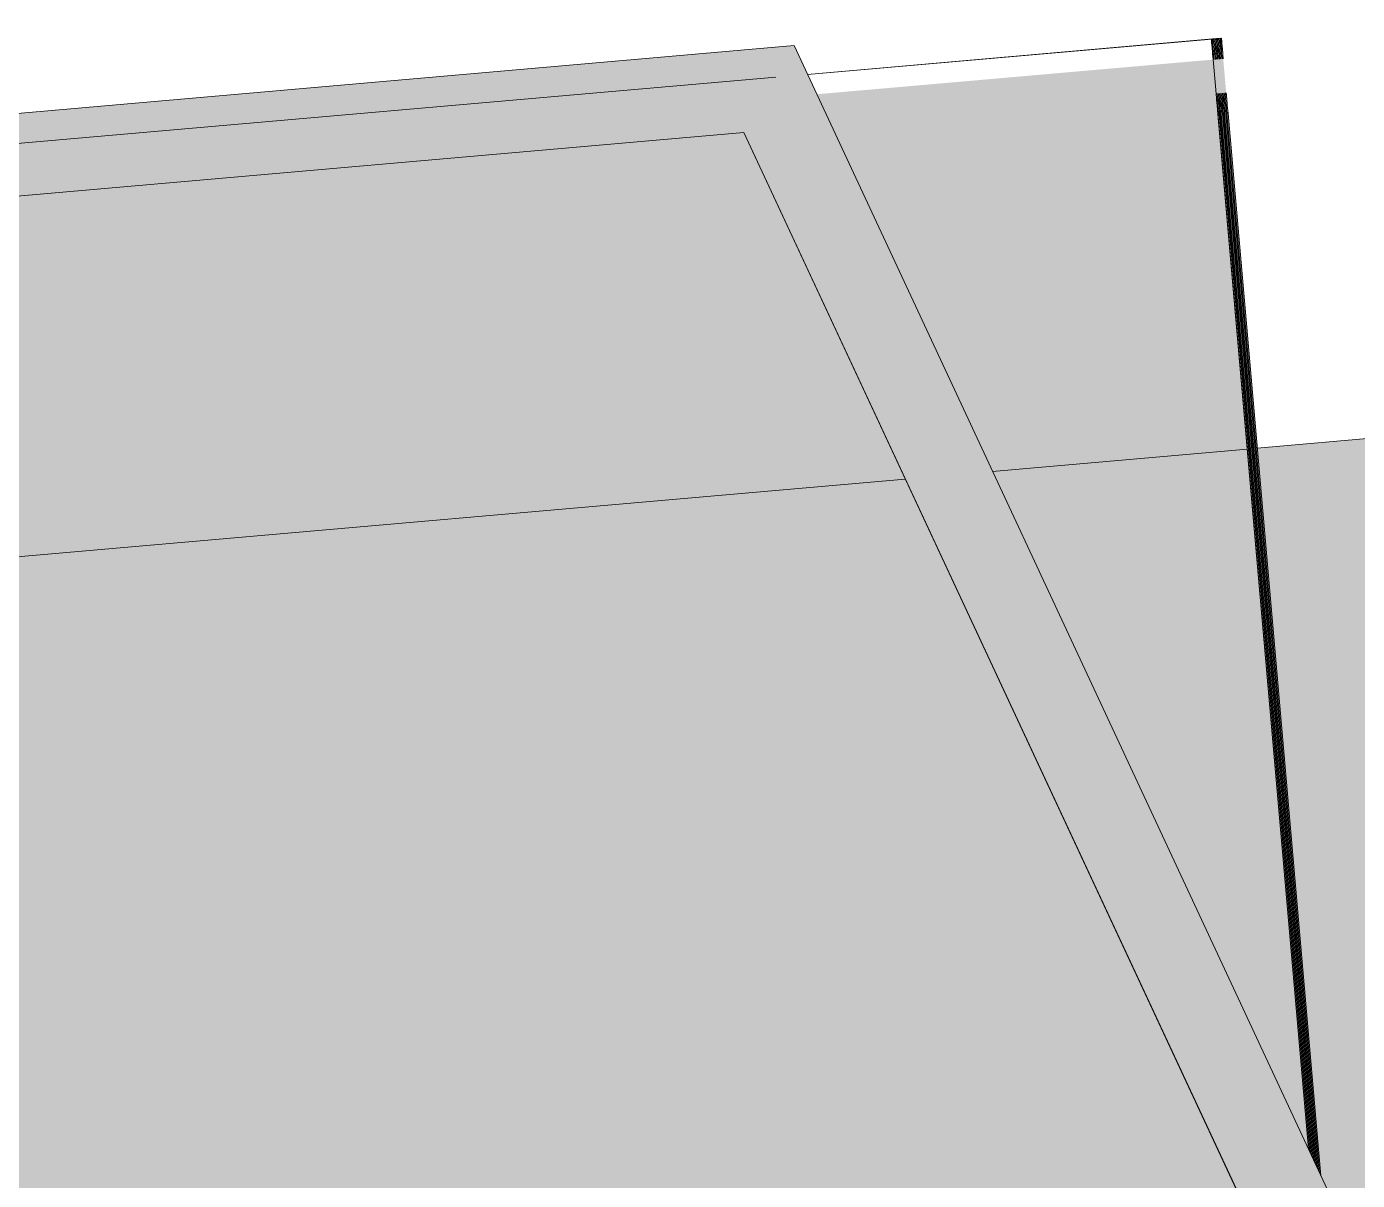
# Model space of a CAD drawing. Header units: millimetres. Extents: x 632 to 546626, y -3890 to 22200.
# Drawn here: x 370700.48 to 370748.99, y 16875.94 to 16917.98 of the extents above; entities that cross this region are included whole.
import ezdxf

# ---------------------------------------------------------------- set-up
doc = ezdxf.new("R2010")
doc.units = ezdxf.units.MM
doc.layers.add('A-270-M_ROOF', color=132, linetype='Continuous', lineweight=13)
doc.layers.add('A-770-ME_FFE_SA', color=91, linetype='Continuous', lineweight=13)

# ---------------------------------------------------------------- blocks, each defined once
blk = doc.blocks.new('Static Line_Sayfa_Metal Deck_Pan Mount - Up to 15 _ pitch - Max 2 Users-1845874-S6_501-SECTION A6')
at = {"layer": 'A-770-ME_FFE_SA', "lineweight": 5, "transparency": 33554432}
for points in [[(4548485.55, 16846.463), (4548530.379, 16850.385), (4548544.175, 16901.871), (4548684.179, 16914.12), (4548706.706, 16865.811), (4548751.534, 16869.733), (4548751.273, 16872.722), (4548708.537, 16868.983), (4548686.01, 16917.291), (4548541.814, 16904.65), (4548528.025, 16853.19), (4548485.289, 16849.451), (4548485.518, 16846.834)], [(4548506.273, 16851.037), (4548705.512, 16868.468), (4548701.285, 16916.782), (4548502.046, 16899.351), (4548504.112, 16875.742)], [(4548506.314, 16851.04), (4548705.553, 16868.471), (4548701.326, 16916.786), (4548502.087, 16899.355), (4548504.153, 16875.742)], [(4548506.355, 16851.044), (4548705.594, 16868.475), (4548701.367, 16916.789), (4548502.128, 16899.358), (4548504.194, 16875.742)], [(4548506.396, 16851.047), (4548705.635, 16868.479), (4548701.408, 16916.793), (4548502.169, 16899.362), (4548504.236, 16875.742)], [(4548506.437, 16851.051), (4548705.676, 16868.482), (4548701.449, 16916.797), (4548502.21, 16899.366), (4548504.277, 16875.742)], [(4548506.478, 16851.055), (4548705.717, 16868.486), (4548701.49, 16916.8), (4548502.251, 16899.369), (4548504.318, 16875.742)], [(4548506.519, 16851.058), (4548705.758, 16868.489), (4548701.531, 16916.804), (4548502.292, 16899.373), (4548504.359, 16875.742)], [(4548506.56, 16851.062), (4548705.799, 16868.493), (4548701.572, 16916.807), (4548502.333, 16899.376), (4548504.401, 16875.742)], [(4548506.601, 16851.065), (4548705.84, 16868.497), (4548701.613, 16916.811), (4548502.374, 16899.38), (4548504.442, 16875.742)], [(4548506.642, 16851.069), (4548705.881, 16868.5), (4548701.654, 16916.815), (4548502.415, 16899.383), (4548504.483, 16875.742)], [(4548506.449, 16849.044), (4548705.688, 16866.476), (4548701.461, 16914.79), (4548502.222, 16897.359), (4548504.113, 16875.742)], [(4548506.49, 16849.048), (4548705.729, 16866.479), (4548701.502, 16914.794), (4548502.263, 16897.362), (4548504.154, 16875.742)], [(4548506.531, 16849.052), (4548705.77, 16866.483), (4548701.543, 16914.797), (4548502.304, 16897.366), (4548504.195, 16875.742)], [(4548506.572, 16849.055), (4548705.811, 16866.486), (4548701.584, 16914.801), (4548502.345, 16897.37), (4548504.237, 16875.742)], [(4548506.613, 16849.059), (4548705.852, 16866.49), (4548701.624, 16914.804), (4548502.386, 16897.373), (4548504.278, 16875.742)], [(4548506.654, 16849.062), (4548705.893, 16866.494), (4548701.665, 16914.808), (4548502.427, 16897.377), (4548504.319, 16875.742)], [(4548506.695, 16849.066), (4548705.934, 16866.497), (4548701.706, 16914.812), (4548502.468, 16897.38), (4548504.361, 16875.742)], [(4548506.736, 16849.07), (4548705.975, 16866.501), (4548701.747, 16914.815), (4548502.509, 16897.384), (4548504.402, 16875.742)], [(4548506.777, 16849.073), (4548706.015, 16866.504), (4548701.788, 16914.819), (4548502.55, 16897.388), (4548504.443, 16875.742)], [(4548506.818, 16849.077), (4548706.056, 16866.508), (4548701.829, 16914.822), (4548502.59, 16897.391), (4548504.485, 16875.742)]]:
    blk.add_hatch(color=256, dxfattribs=at).paths.add_polyline_path(points)
at = {"layer": 'A-770-ME_FFE_SA', "lineweight": 5}
for p, q in [((4548686.01, 16917.291), (4548541.821, 16904.676)), ((4548635.833, 16912.901), (4548686.01, 16917.291)), ((4548708.537, 16868.983), (4548686.01, 16917.291)), ((4548686.014, 16917.291), (4548708.541, 16868.983)), ((4548701.589, 16917.562), (4548686.499, 16916.242)), ((4548701.548, 16917.559), (4548686.499, 16916.242)), ((4548701.507, 16917.555), (4548686.499, 16916.242)), ((4548701.466, 16917.551), (4548686.499, 16916.242)), ((4548701.425, 16917.548), (4548686.499, 16916.242)), ((4548701.384, 16917.544), (4548686.499, 16916.242)), ((4548701.343, 16917.541), (4548686.499, 16916.242)), ((4548701.302, 16917.537), (4548686.499, 16916.242)), ((4548701.261, 16917.534), (4548686.499, 16916.242)), ((4548701.22, 16917.53), (4548686.499, 16916.242)), ((4548701.285, 16916.782), (4548704.758, 16877.087)), ((4548685.346, 16916.141), (4548542.674, 16903.659)), ((4548685.346, 16916.141), (4548635.969, 16911.821)), ((4548685.346, 16916.141), (4548636.01, 16911.825)), ((4548685.346, 16916.141), (4548636.051, 16911.828)), ((4548685.346, 16916.141), (4548636.092, 16911.832)), ((4548685.346, 16916.141), (4548636.133, 16911.836)), ((4548685.346, 16916.141), (4548636.174, 16911.839)), ((4548685.346, 16916.141), (4548636.215, 16911.843)), ((4548685.346, 16916.141), (4548636.256, 16911.846)), ((4548685.346, 16916.141), (4548636.297, 16911.85)), ((4548704.758, 16877.087), (4548701.459, 16914.79)), ((4548704.76, 16877.083), (4548701.461, 16914.79)), ((4548701.461, 16914.79), (4548704.76, 16877.083)), ((4548701.501, 16914.79), (4548704.809, 16876.978)), ((4548704.809, 16876.978), (4548701.501, 16914.79)), ((4548704.81, 16876.974), (4548701.502, 16914.79)), ((4548701.502, 16914.79), (4548704.81, 16876.974)), ((4548701.542, 16914.794), (4548704.86, 16876.869)), ((4548704.86, 16876.869), (4548701.542, 16914.794)), ((4548704.861, 16876.865), (4548701.543, 16914.794)), ((4548701.543, 16914.794), (4548704.861, 16876.865)), ((4548701.583, 16914.797), (4548704.91, 16876.76)), ((4548704.91, 16876.76), (4548701.583, 16914.797)), ((4548704.912, 16876.756), (4548701.584, 16914.797)), ((4548701.584, 16914.797), (4548704.912, 16876.756)), ((4548701.624, 16914.801), (4548704.961, 16876.651)), ((4548704.961, 16876.651), (4548701.624, 16914.801)), ((4548704.963, 16876.647), (4548701.625, 16914.801)), ((4548701.625, 16914.801), (4548704.963, 16876.647)), ((4548701.665, 16914.804), (4548705.012, 16876.542)), ((4548705.012, 16876.542), (4548701.665, 16914.804)), ((4548705.014, 16876.538), (4548701.666, 16914.804)), ((4548701.666, 16914.804), (4548705.014, 16876.538)), ((4548701.706, 16914.808), (4548705.063, 16876.433)), ((4548705.063, 16876.433), (4548701.706, 16914.808)), ((4548705.065, 16876.429), (4548701.707, 16914.808)), ((4548701.707, 16914.808), (4548705.065, 16876.429)), ((4548701.747, 16914.812), (4548705.114, 16876.324)), ((4548705.114, 16876.323), (4548701.747, 16914.812)), ((4548705.115, 16876.32), (4548701.748, 16914.812)), ((4548701.748, 16914.812), (4548705.115, 16876.32)), ((4548701.788, 16914.815), (4548705.165, 16876.214)), ((4548705.165, 16876.214), (4548701.788, 16914.815)), ((4548705.166, 16876.211), (4548701.789, 16914.815)), ((4548701.789, 16914.815), (4548705.166, 16876.211)), ((4548701.829, 16914.819), (4548705.215, 16876.105)), ((4548705.215, 16876.105), (4548701.829, 16914.819)), ((4548705.217, 16876.102), (4548701.83, 16914.819)), ((4548701.83, 16914.819), (4548705.217, 16876.102)), ((4548544.175, 16901.871), (4548684.179, 16914.12)), ((4548684.179, 16914.12), (4548544.179, 16901.871)), ((4548684.179, 16914.12), (4548706.706, 16865.811)), ((4548706.709, 16865.812), (4548684.183, 16914.12))]:
    blk.add_line(p, q, dxfattribs=at)
for centre, start_param, end_param in [((4548701.307, 16916.534), 0, 1.318652), ((4548701.308, 16916.534), 5.84364, 6.283207), ((4548701.308, 16916.534), 4.964548, 5.843675), ((4548701.348, 16916.537), 0, 0.43958), ((4548701.349, 16916.537), 5.84364, 6.283325), ((4548701.348, 16916.537), 0.439546, 1.318652), ((4548701.349, 16916.537), 4.964548, 5.843557), ((4548701.389, 16916.541), 0, 0.43958), ((4548701.39, 16916.541), 5.84364, 6.283152), ((4548701.389, 16916.541), 0.439546, 1.318619), ((4548701.39, 16916.541), 4.964548, 5.843508), ((4548701.43, 16916.545), 0, 0.43958), ((4548701.431, 16916.545), 5.84364, 6.283152), ((4548701.43, 16916.545), 0.439546, 0.659351), ((4548701.431, 16916.545), 4.964548, 5.843508), ((4548701.43, 16916.545), 0.659318, 0.879041), ((4548701.43, 16916.545), 0.879091, 1.098889), ((4548701.471, 16916.548), 0, 0.43958), ((4548701.472, 16916.548), 5.84364, 6.283207), ((4548701.471, 16916.548), 0.439546, 1.318644), ((4548701.472, 16916.548), 4.964548, 5.843675), ((4548701.512, 16916.552), 0, 0.439512), ((4548701.513, 16916.552), 5.84364, 6.283077), ((4548701.512, 16916.552), 0.439546, 1.31864), ((4548701.513, 16916.552), 4.964548, 5.843675), ((4548701.553, 16916.555), 0, 0.439444), ((4548701.554, 16916.555), 5.84364, 6.283282), ((4548701.553, 16916.555), 0.439546, 0.65945), ((4548701.554, 16916.555), 4.964548, 5.843599), ((4548701.553, 16916.555), 0.659318, 0.879039), ((4548701.553, 16916.555), 0.879091, 1.098887), ((4548701.594, 16916.559), 0, 0.439405), ((4548701.595, 16916.559), 5.84364, 6.283152), ((4548701.594, 16916.559), 0.439546, 1.318673), ((4548701.595, 16916.559), 4.964548, 5.843599), ((4548701.635, 16916.562), 0, 0.43958), ((4548701.636, 16916.563), 5.84364, 6.283152), ((4548701.635, 16916.562), 0.439546, 1.318652), ((4548701.636, 16916.563), 4.964548, 5.843675), ((4548701.676, 16916.566), 0, 0.43958), ((4548701.677, 16916.566), 5.84364, 6.283152), ((4548701.676, 16916.566), 0.439546, 1.098896), ((4548701.677, 16916.566), 4.964548, 5.843599), ((4548701.43, 16916.545), 1.098864, 1.318639), ((4548701.553, 16916.555), 1.098864, 1.318678), ((4548701.676, 16916.566), 1.098864, 1.318633), ((4548701.481, 16914.541), 6.283089, 7.601822), ((4548701.482, 16914.541), 4.964548, 6.283185), ((4548701.522, 16914.545), 6.283127, 6.722731), ((4548701.523, 16914.545), 5.843767, 6.283185), ((4548701.522, 16914.545), 0.439511, 1.318637), ((4548701.523, 16914.545), 4.964542, 5.84364), ((4548701.563, 16914.549), 6.283127, 6.722731), ((4548701.564, 16914.549), 5.843699, 6.283185), ((4548701.563, 16914.549), 0.439586, 1.318637), ((4548701.564, 16914.549), 4.964563, 5.84364), ((4548701.604, 16914.552), 6.283139, 6.722731), ((4548701.605, 16914.552), 6.063513, 6.283185), ((4548701.605, 16914.552), 5.843641, 6.063412), ((4548701.604, 16914.552), 0.439462, 1.318637), ((4548701.605, 16914.552), 4.964536, 5.84364), ((4548701.645, 16914.556), 0.000032, 0.219773), ((4548701.646, 16914.556), 6.063513, 6.283185), ((4548701.645, 16914.556), 0.219712, 0.439546), ((4548701.646, 16914.556), 5.843641, 6.063412), ((4548701.645, 16914.556), 0.439462, 1.318637), ((4548701.646, 16914.556), 4.964536, 5.84364), ((4548701.686, 16914.559), 6.283064, 6.722731), ((4548701.687, 16914.559), 5.843778, 6.283185), ((4548701.686, 16914.559), 0.439629, 1.318637), ((4548701.687, 16914.559), 4.964529, 5.84364), ((4548701.727, 16914.563), 6.283087, 6.502958), ((4548701.728, 16914.563), 6.063513, 6.283185), ((4548701.727, 16914.563), 0.219836, 0.439546), ((4548701.728, 16914.563), 5.843523, 6.063412), ((4548701.727, 16914.563), 0.43951, 1.318637), ((4548701.728, 16914.563), 4.96455, 5.84364), ((4548701.768, 16914.566), 6.283127, 6.722731), ((4548701.769, 16914.567), 5.843609, 6.283185), ((4548701.768, 16914.566), 0.43951, 1.318637), ((4548701.769, 16914.567), 4.96455, 5.84364), ((4548701.809, 16914.57), 0.000032, 0.219773), ((4548701.81, 16914.57), 5.843716, 6.283185), ((4548701.809, 16914.57), 0.219684, 0.439546), ((4548701.809, 16914.57), 0.439462, 1.318637), ((4548701.81, 16914.57), 4.96455, 5.84364), ((4548701.85, 16914.574), 0.000032, 0.219773), ((4548701.851, 16914.574), 6.063513, 6.283185), ((4548701.85, 16914.574), 0.219712, 0.439546), ((4548701.851, 16914.574), 5.843641, 6.063412), ((4548701.85, 16914.574), 0.439629, 1.318637), ((4548701.851, 16914.574), 4.964554, 5.84364)]:
    blk.add_ellipse(centre, major_axis=(-0.087, 0.996), ratio=0.000007, start_param=start_param, end_param=end_param, dxfattribs=at)
blk = doc.blocks.new('25021-APA-ZZ-ZZ-M3-AR-000001_V3_rvt-6-S6_501-SECTION A6')
at = {"layer": 'A-270-M_ROOF', "transparency": 33554432}
blk.add_hatch(color=9, dxfattribs=at).paths.add_polyline_path([(4535648.823, 15720.383), (4558304.614, 17702.508), (4578095.614, 15971.02), (4578095.614, 16011.173), (4558304.614, 17742.661), (4535648.823, 15760.536)])
at = {"layer": 'A-270-M_ROOF', "color": 53, "lineweight": 5}
for p, q in [((4558304.614, 17742.661), (4548702.897, 16902.619)), ((4548702.527, 16902.587), (4548693.246, 16901.775)), ((4548690.065, 16901.497), (4548540.57, 16888.418))]:
    blk.add_line(p, q, dxfattribs=at)
at = {"layer": 'A-770-ME_FFE_SA', "color": 53, "lineweight": 5}
blk.add_blockref('Static Line_Sayfa_Metal Deck_Pan Mount - Up to 15 _ pitch - Max 2 Users-1845874-S6_501-SECTION A6', (0, 0), dxfattribs=at)

msp = doc.modelspace()

# ---------------------------------------------------------------- block references
at = {"color": 10, "lineweight": 5}
msp.add_blockref('25021-APA-ZZ-ZZ-M3-AR-000001_V3_rvt-6-S6_501-SECTION A6', (-4177957.554, 0), dxfattribs=at)

doc.saveas('drawing.dxf')
